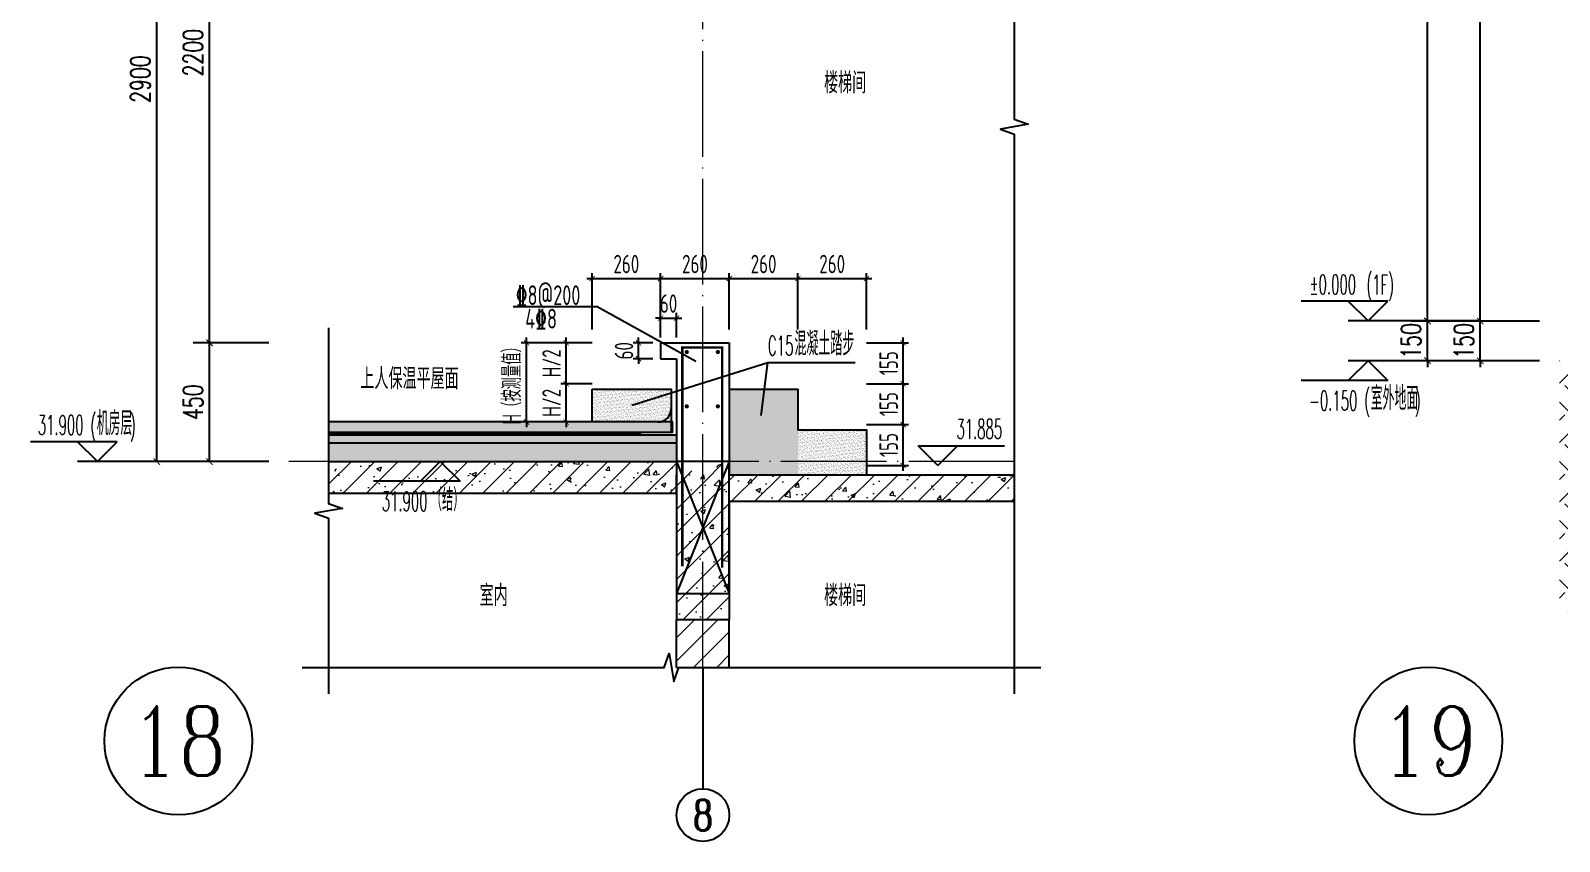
# Model space of a CAD drawing. Extents: x -461650 to 361314, y 245336 to 769729.
# Drawn here: x 349895 to 355688, y 670191 to 673265 of the extents above; entities that cross this region are included whole.
import ezdxf
from ezdxf.enums import TextEntityAlignment as Align

# ---------------------------------------------------------------- set-up
doc = ezdxf.new("R2010")
doc.units = 0
doc.header["$LTSCALE"] = 1000
doc.linetypes.add('DASH', pattern=[0.35, 0.25, -0.1])
doc.linetypes.add('DOTE', pattern=[2.42, 2, -0.2, 0.02, -0.2])
doc.layers.get('0').update_dxf_attribs({"linetype": 'CONTINUOUS'})
doc.layers.get('DEFPOINTS').update_dxf_attribs({"linetype": 'CONTINUOUS'})
for name, color, linetype in [('3-屋面构造层', 157, 'CONTINUOUS'), ('A-AXIS_TEXT', 7, 'CONTINUOUS'), ('AXIS', 3, 'CONTINUOUS'), ('DIM', 2, 'CONTINUOUS'), ('DIM_ELEV', 3, 'CONTINUOUS'), ('DIM_IDEN', 67, 'CONTINUOUS'), ('DIM_SYMB', 3, 'CONTINUOUS'), ('PUB_DIM', 3, 'CONTINUOUS'), ('PUB_TEXT', 2, 'CONTINUOUS'), ('REIN', 6, 'CONTINUOUS'), ('S-大样-砼线', 7, 'CONTINUOUS'), ('S-引出线', 40, 'CONTINUOUS'), ('TEXT', 2, 'CONTINUOUS'), ('WALL', 5, 'CONTINUOUS'), ('立面-看线', 251, 'CONTINUOUS')]:
    doc.layers.add(name, color=color, linetype=linetype)
for name, color, linetype, lineweight in [('AXIS_TEXT', 7, 'CONTINUOUS', 20), ('DOTE', 19, 'DOTE', 9), ('PUB_HATCH', 8, 'CONTINUOUS', 9), ('填充', 251, 'CONTINUOUS', 5)]:
    doc.layers.add(name, color=color, linetype=linetype, lineweight=lineweight)
doc.styles.add('_TCH_AXIS', font='COMPLEX', dxfattribs={"bigfont": 'GBCBIG'})
doc.styles.add('_TCH_DIM', font='SIMPLEX.shx', dxfattribs={"width": 0.7, "bigfont": 'GBCBIG.shx'})
doc.styles.add('_TCH_DIM_T3', font='SIMPLEX', dxfattribs={"width": 0.705882, "bigfont": 'GBCBIG'})
doc.styles.add('COMPLEX', font='COMPLEX')
doc.styles.add('DIM_FONT_T3', font='SIMPLEX', dxfattribs={"width": 0.705882, "bigfont": 'GBCBIG'})
doc.styles.add('TSSD_DIMENSION', font='Tssdeng.shx', dxfattribs={"width": 0.7, "bigfont": 'tssdchn.shx'})
doc.styles.add('TSSD_REIN', font='tssdeng.shx', dxfattribs={"width": 0.7, "height": 300, "bigfont": 'tssdchn.shx'})
doc.dimstyles.new('_TCH_ARCH&&25', dxfattribs={"dimtxt": 74.375, "dimasz": 25, "dimexe": 62.5, "dimexo": 75, "dimgap": 25, "dimtad": 1, "dimdec": 0, "dimzin": 0, "dimdsep": 46, "dimtxsty": '_TCH_DIM_T3', "dimblk": 'ARCHTICK', "dimcen": 0.09, "dimclrt": 7, "dimazin": 0, "dimtfac": 1, "dimtdec": 0, "dimtix": 1, "dimtmove": 2, "dimatfit": 3, "dimldrblk": 'ARCHTICK', "dimfxl": 0, "dimtolj": 1, "dimtzin": 0, "dimarcsym": 0})
doc.dimstyles.new('TSSD_20_20', dxfattribs={"dimtxt": 60, "dimasz": 20, "dimexe": 20, "dimexo": 50, "dimgap": 20, "dimtad": 1, "dimdec": 0, "dimzin": 0, "dimdsep": 46, "dimtxsty": 'TSSD_DIMENSION', "dimblk": 'ARCHTICK', "dimblk1": 'ARCHTICK', "dimblk2": 'ARCHTICK', "dimcen": 0, "dimdle": 20, "dimclrt": 7, "dimadec": 0, "dimazin": 0, "dimtfac": 1, "dimtdec": 0, "dimtix": 1, "dimtmove": 2, "dimatfit": 3, "dimfxl": 0, "dimtolj": 1, "dimtzin": 0, "dimarcsym": 0})
pattern_1 = [(45, (-737876.647, 828566.014), (-44.194174, 44.194174), []), (50, (-737876.65, 828566.01), (179.315046, -15.688034), [18.75, -206.25]), (355, (-737876.65, 828566.01), (-34.687833, 188.048033), [15, -165]), (100.4514, (-737861.7, 828564.7), (144.627345, 172.359886), [15.935047, -175.285528]), (46.1842, (-737876.65, 828616.01), (266.81026, -41.379754), [28.125, -309.375]), (96.6356, (-737854.4, 828612.57), (233.665676, 243.52947), [23.90257, -262.92825]), (351.1842, (-737876.65, 828616.01), (233.665486, 243.52965), [22.5, -247.5]), (21, (-737851.65, 828603.51), (149.226763, -100.654723), [18.75, -206.25]), (326, (-737851.65, 828603.51), (60.828833, 181.28751), [15, -165]), (71.4514, (-737839.21, 828595.13), (210.055657, 80.632624), [15.935047, -175.285528]), (37.5, (-737876.647, 828566.014), (3.039964, 83.2234635), [0, -163, 0, -167.5, 0, -165.625]), (7.5, (-737876.65, 828566.01), (65.767384, 98.602928), [0, -95.5, 0, -159.25, 0, -63.125]), (327.5, (-737932.397, 828566.014), (133.455609, -5.638718), [0, -62.5, 0, -195, 0, -258.75]), (317.5, (-737957.4, 828566.01), (145.796542, 25.026246), [0, -81.25, 0, -129.5, 0, -183.75])]

# ---------------------------------------------------------------- blocks, each defined once
blk = doc.blocks.new('_ArchTick')
at = {"color": 0, "linetype": 'ByBlock', "const_width": 0.15}
blk.add_lwpolyline([(-0.5, -0.5), (0.5, 0.5)], dxfattribs=at)
blk = doc.blocks.new('*D468')
at = {"layer": 'DEFPOINTS', "color": 0}
for p in [(355388.2, 672163.5), (355688.2, 672163.5), (355688.2, 672013.5)]:
    blk.add_point(p, dxfattribs=at)
at = {"layer": 'PUB_DIM', "color": 0, "lineweight": -2}
for p, q in [((355388.2, 672163.5), (355388.2, 672188.5)), ((355613.2, 672163.5), (355325.7, 672163.5)), ((355388.2, 672013.5), (355388.2, 672163.5)), ((355613.2, 672013.5), (355325.7, 672013.5)), ((355388.2, 672013.5), (355388.2, 671988.5))]:
    blk.add_line(p, q, dxfattribs=at)
at = {"layer": 'PUB_DIM', "color": 0, "lineweight": -2, "xscale": 25, "yscale": 25, "zscale": 25}
for p, rotation in [((355388.2, 672163.5), 270), ((355388.2, 672013.5), 90)]:
    blk.add_blockref('_ArchTick', p, dxfattribs=dict(at, rotation=rotation))
at = {"layer": 'PUB_DIM', "color": 7, "insert": (355326, 672088.5), "char_height": 74.38, "attachment_point": 5, "rotation": 90, "style": '_TCH_DIM_T3'}
blk.add_mtext('\\A1;150', dxfattribs=at)
blk = doc.blocks.new('*D469')
at = {"layer": 'DEFPOINTS', "color": 0}
for p in [(355388.2, 675063.5), (355688.2, 675063.5), (355688.2, 672163.5)]:
    blk.add_point(p, dxfattribs=at)
at = {"layer": 'PUB_DIM', "color": 0, "lineweight": -2}
for p, q in [((355613.2, 675063.5), (355325.7, 675063.5)), ((355388.2, 672163.5), (355388.2, 675063.5)), ((355613.2, 672163.5), (355325.7, 672163.5))]:
    blk.add_line(p, q, dxfattribs=at)
at = {"layer": 'PUB_DIM', "color": 0, "lineweight": -2, "xscale": 25, "yscale": 25, "zscale": 25}
for p, rotation in [((355388.2, 675063.5), 90), ((355388.2, 672163.5), 270)]:
    blk.add_blockref('_ArchTick', p, dxfattribs=dict(at, rotation=rotation))
at = {"layer": 'PUB_DIM', "color": 7, "insert": (355326, 673613.5), "char_height": 74.38, "attachment_point": 5, "rotation": 90, "style": '_TCH_DIM_T3'}
blk.add_mtext('\\A1;2900', dxfattribs=at)
blk = doc.blocks.new('*D471')
at = {"layer": 'DEFPOINTS', "color": 0}
for p in [(355188.2, 672163.5), (355688.2, 672163.5), (355688.2, 672013.5)]:
    blk.add_point(p, dxfattribs=at)
at = {"layer": 'PUB_DIM', "color": 0, "lineweight": -2}
for p, q in [((355188.2, 672163.5), (355188.2, 672188.5)), ((355613.2, 672163.5), (355125.7, 672163.5)), ((355188.2, 672013.5), (355188.2, 672163.5)), ((355613.2, 672013.5), (355125.7, 672013.5)), ((355188.2, 672013.5), (355188.2, 671988.5))]:
    blk.add_line(p, q, dxfattribs=at)
at = {"layer": 'PUB_DIM', "color": 0, "lineweight": -2, "xscale": 25, "yscale": 25, "zscale": 25}
for p, rotation in [((355188.2, 672163.5), 270), ((355188.2, 672013.5), 90)]:
    blk.add_blockref('_ArchTick', p, dxfattribs=dict(at, rotation=rotation))
at = {"layer": 'PUB_DIM', "color": 7, "insert": (355126, 672088.5), "char_height": 74.38, "attachment_point": 5, "rotation": 90, "style": '_TCH_DIM_T3'}
blk.add_mtext('\\A1;150', dxfattribs=at)
blk = doc.blocks.new('*D472')
at = {"layer": 'DEFPOINTS', "color": 0}
for p in [(355188.2, 675063.5), (355688.2, 675063.5), (355688.2, 672163.5)]:
    blk.add_point(p, dxfattribs=at)
at = {"layer": 'PUB_DIM', "color": 0, "lineweight": -2}
for p, q in [((355613.2, 675063.5), (355125.7, 675063.5)), ((355188.2, 672163.5), (355188.2, 675063.5)), ((355613.2, 672163.5), (355125.7, 672163.5))]:
    blk.add_line(p, q, dxfattribs=at)
at = {"layer": 'PUB_DIM', "color": 0, "lineweight": -2, "xscale": 25, "yscale": 25, "zscale": 25}
for p, rotation in [((355188.2, 675063.5), 90), ((355188.2, 672163.5), 270)]:
    blk.add_blockref('_ArchTick', p, dxfattribs=dict(at, rotation=rotation))
at = {"layer": 'PUB_DIM', "color": 7, "insert": (355126, 673613.5), "char_height": 74.38, "attachment_point": 5, "rotation": 90, "style": '_TCH_DIM_T3'}
blk.add_mtext('\\A1;2900', dxfattribs=at)
blk = doc.blocks.new('*D490')
at = {"layer": 'DEFPOINTS', "color": 0}
for p in [(351774.3, 672081.1), (352072.6, 672081.1), (352072.6, 671781.1)]:
    blk.add_point(p, dxfattribs=at)
at = {"layer": 'DIM', "color": 0, "lineweight": -2}
for p, q in [((352022.6, 672081.1), (351754.3, 672081.1)), ((351774.2, 671781.1), (351774.3, 672081.1)), ((351774.3, 672081.1), (351774.3, 672101.1)), ((352022.6, 671781.1), (351754.2, 671781.2)), ((351774.2, 671781.1), (351774.2, 671761.1))]:
    blk.add_line(p, q, dxfattribs=at)
at = {"layer": 'DIM', "color": 0, "lineweight": -2, "xscale": 20, "yscale": 20, "zscale": 20}
for p, rotation in [((351774.3, 672081.1), 269.9914374680386), ((351774.2, 671781.1), 89.99143746803853)]:
    blk.add_blockref('_ArchTick', p, dxfattribs=dict(at, rotation=rotation))
at = {"layer": 'DIM', "color": 7, "insert": (351719.2, 671931.1), "char_height": 70, "attachment_point": 5, "rotation": 89.99144, "style": 'TSSD_DIMENSION'}
blk.add_mtext('\\A1;H（按测量值）', dxfattribs=at)
blk = doc.blocks.new('*D491')
at = {"layer": 'DEFPOINTS', "color": 0}
for p in [(351924.3, 672081.1), (352072.6, 672081.1), (352072.6, 671926.1)]:
    blk.add_point(p, dxfattribs=at)
at = {"layer": 'DIM', "color": 0, "lineweight": -2}
for p, q in [((352022.6, 672081.1), (351904.3, 672081.1)), ((351924.2, 671906.1), (351924.3, 672101.1)), ((352022.6, 671926.1), (351904.2, 671926.1))]:
    blk.add_line(p, q, dxfattribs=at)
at = {"layer": 'DIM', "color": 0, "lineweight": -2, "xscale": 20, "yscale": 20, "zscale": 20}
for p, rotation in [((351924.3, 672081.1), 89.9914374680162), ((351924.2, 671926.1), 269.9914374680162)]:
    blk.add_blockref('_ArchTick', p, dxfattribs=dict(at, rotation=rotation))
at = {"layer": 'DIM', "color": 7, "insert": (351869.3, 672003.6), "char_height": 70, "attachment_point": 5, "rotation": 89.99144, "style": 'TSSD_DIMENSION'}
blk.add_mtext('\\A1;H/2', dxfattribs=at)
blk = doc.blocks.new('*D492')
at = {"layer": 'DEFPOINTS', "color": 0}
for p in [(351924.2, 671926.1), (352072.6, 671926.1), (352072.6, 671781.1)]:
    blk.add_point(p, dxfattribs=at)
at = {"layer": 'DIM', "color": 0, "lineweight": -2}
for p, q in [((351924.2, 671926.1), (351924.2, 671946.1)), ((352022.6, 671926.1), (351904.2, 671926.1)), ((351924.2, 671781.1), (351924.2, 671926.1)), ((352022.6, 671781.1), (351904.2, 671781.2)), ((351924.2, 671781.1), (351924.2, 671761.1))]:
    blk.add_line(p, q, dxfattribs=at)
at = {"layer": 'DIM', "color": 0, "lineweight": -2, "xscale": 20, "yscale": 20, "zscale": 20}
for p, rotation in [((351924.2, 671926.1), 269.9914374680324), ((351924.2, 671781.1), 89.99143746803246)]:
    blk.add_blockref('_ArchTick', p, dxfattribs=dict(at, rotation=rotation))
at = {"layer": 'DIM', "color": 7, "insert": (351869.2, 671853.6), "char_height": 70, "attachment_point": 5, "rotation": 89.99144, "style": 'TSSD_DIMENSION'}
blk.add_mtext('\\A1;H/2', dxfattribs=at)
blk = doc.blocks.new('*D493')
at = {"layer": 'DEFPOINTS', "color": 0}
for p in [(353062.6, 672324.9), (352802.6, 672081.1), (353062.6, 672081.1)]:
    blk.add_point(p, dxfattribs=at)
at = {"layer": 'DIM', "color": 0, "lineweight": -2}
for p, q in [((352802.6, 672131.1), (352802.6, 672344.9)), ((353062.6, 672131.1), (353062.6, 672344.9)), ((352782.6, 672324.9), (353082.6, 672324.9))]:
    blk.add_line(p, q, dxfattribs=at)
at = {"layer": 'DIM', "color": 0, "lineweight": -2, "xscale": 20, "yscale": 20, "zscale": 20, "rotation": 180}
blk.add_blockref('_ArchTick', (352802.6, 672324.9), dxfattribs=at)
at = {"layer": 'DIM', "color": 0, "lineweight": -2, "xscale": 20, "yscale": 20, "zscale": 20}
blk.add_blockref('_ArchTick', (353062.6, 672324.9), dxfattribs=at)
at = {"layer": 'DIM', "color": 7, "insert": (352932.6, 672379.9), "char_height": 70, "attachment_point": 5, "style": 'TSSD_DIMENSION'}
blk.add_mtext('\\A1;260', dxfattribs=at)
blk = doc.blocks.new('*D494')
at = {"layer": 'DEFPOINTS', "color": 0}
for p in [(352802.6, 672324.9), (352542.6, 672081.1), (352802.6, 672081.1)]:
    blk.add_point(p, dxfattribs=at)
at = {"layer": 'DIM', "color": 0, "lineweight": -2}
for p, q in [((352542.6, 672131.1), (352542.6, 672344.9)), ((352802.6, 672131.1), (352802.6, 672344.9)), ((352522.6, 672324.9), (352822.6, 672324.9))]:
    blk.add_line(p, q, dxfattribs=at)
at = {"layer": 'DIM', "color": 0, "lineweight": -2, "xscale": 20, "yscale": 20, "zscale": 20, "rotation": 180}
blk.add_blockref('_ArchTick', (352542.6, 672324.9), dxfattribs=at)
at = {"layer": 'DIM', "color": 0, "lineweight": -2, "xscale": 20, "yscale": 20, "zscale": 20}
blk.add_blockref('_ArchTick', (352802.6, 672324.9), dxfattribs=at)
at = {"layer": 'DIM', "color": 7, "insert": (352672.6, 672379.9), "char_height": 70, "attachment_point": 5, "style": 'TSSD_DIMENSION'}
blk.add_mtext('\\A1;260', dxfattribs=at)
blk = doc.blocks.new('*D495')
at = {"layer": 'DEFPOINTS', "color": 0}
for p in [(352542.6, 672324.9), (352282.6, 672081.1), (352542.6, 672081.1)]:
    blk.add_point(p, dxfattribs=at)
at = {"layer": 'DIM', "color": 0, "lineweight": -2}
for p, q in [((352282.6, 672131.1), (352282.6, 672344.9)), ((352542.6, 672131.1), (352542.6, 672344.9)), ((352262.6, 672324.9), (352562.6, 672324.9))]:
    blk.add_line(p, q, dxfattribs=at)
at = {"layer": 'DIM', "color": 0, "lineweight": -2, "xscale": 20, "yscale": 20, "zscale": 20, "rotation": 180}
blk.add_blockref('_ArchTick', (352282.6, 672324.9), dxfattribs=at)
at = {"layer": 'DIM', "color": 0, "lineweight": -2, "xscale": 20, "yscale": 20, "zscale": 20}
blk.add_blockref('_ArchTick', (352542.6, 672324.9), dxfattribs=at)
at = {"layer": 'DIM', "color": 7, "insert": (352412.6, 672379.9), "char_height": 70, "attachment_point": 5, "style": 'TSSD_DIMENSION'}
blk.add_mtext('\\A1;260', dxfattribs=at)
blk = doc.blocks.new('*D496')
at = {"layer": 'DEFPOINTS', "color": 0}
for p in [(352282.6, 672324.9), (352022.6, 672081.1), (352282.6, 672081.1)]:
    blk.add_point(p, dxfattribs=at)
at = {"layer": 'DIM', "color": 0, "lineweight": -2}
for p, q in [((352022.6, 672131.1), (352022.6, 672344.9)), ((352282.6, 672131.1), (352282.6, 672344.9)), ((352002.6, 672324.9), (352302.6, 672324.9))]:
    blk.add_line(p, q, dxfattribs=at)
at = {"layer": 'DIM', "color": 0, "lineweight": -2, "xscale": 20, "yscale": 20, "zscale": 20, "rotation": 180}
blk.add_blockref('_ArchTick', (352022.6, 672324.9), dxfattribs=at)
at = {"layer": 'DIM', "color": 0, "lineweight": -2, "xscale": 20, "yscale": 20, "zscale": 20}
blk.add_blockref('_ArchTick', (352282.6, 672324.9), dxfattribs=at)
at = {"layer": 'DIM', "color": 7, "insert": (352152.6, 672379.9), "char_height": 70, "attachment_point": 5, "style": 'TSSD_DIMENSION'}
blk.add_mtext('\\A1;260', dxfattribs=at)
blk = doc.blocks.new('*D497')
at = {"layer": 'DEFPOINTS', "color": 0}
for p in [(353012.6, 672081.1), (353201.5, 672081.1), (353012.6, 671926.1)]:
    blk.add_point(p, dxfattribs=at)
at = {"layer": 'DIM', "color": 0, "lineweight": -2}
for p, q in [((353062.6, 672081.1), (353221.5, 672081.1)), ((353201.5, 671906.1), (353201.5, 672101.1)), ((353062.6, 671926.1), (353221.5, 671926.1))]:
    blk.add_line(p, q, dxfattribs=at)
at = {"layer": 'DIM', "color": 0, "lineweight": -2, "xscale": 20, "yscale": 20, "zscale": 20}
for p, rotation in [((353201.5, 672081.1), 89.99143746800685), ((353201.5, 671926.1), 269.9914374680069)]:
    blk.add_blockref('_ArchTick', p, dxfattribs=dict(at, rotation=rotation))
at = {"layer": 'DIM', "color": 7, "insert": (353146.5, 672003.6), "char_height": 70, "attachment_point": 5, "rotation": 89.99144, "style": 'TSSD_DIMENSION'}
blk.add_mtext('\\A1;155', dxfattribs=at)
blk = doc.blocks.new('*D498')
at = {"layer": 'DEFPOINTS', "color": 0}
for p in [(353012.6, 671926.1), (353201.5, 671926.1), (353012.6, 671771.1)]:
    blk.add_point(p, dxfattribs=at)
at = {"layer": 'DIM', "color": 0, "lineweight": -2}
for p, q in [((353201.5, 671751.1), (353201.5, 671946.1)), ((353062.6, 671926.1), (353221.5, 671926.1)), ((353062.6, 671771.1), (353221.5, 671771.1))]:
    blk.add_line(p, q, dxfattribs=at)
at = {"layer": 'DIM', "color": 0, "lineweight": -2, "xscale": 20, "yscale": 20, "zscale": 20}
for p, rotation in [((353201.5, 671926.1), 89.99143746800694), ((353201.5, 671771.1), 269.9914374680069)]:
    blk.add_blockref('_ArchTick', p, dxfattribs=dict(at, rotation=rotation))
at = {"layer": 'DIM', "color": 7, "insert": (353146.5, 671848.6), "char_height": 70, "attachment_point": 5, "rotation": 89.99144, "style": 'TSSD_DIMENSION'}
blk.add_mtext('\\A1;155', dxfattribs=at)
blk = doc.blocks.new('*D499')
at = {"layer": 'DEFPOINTS', "color": 0}
for p in [(353012.6, 671771.1), (353201.5, 671771.1), (353012.6, 671616.1)]:
    blk.add_point(p, dxfattribs=at)
at = {"layer": 'DIM', "color": 0, "lineweight": -2}
for p, q in [((353062.6, 671771.1), (353221.5, 671771.1)), ((353201.5, 671596.1), (353201.5, 671791.1)), ((353062.6, 671616.1), (353221.5, 671616.1))]:
    blk.add_line(p, q, dxfattribs=at)
at = {"layer": 'DIM', "color": 0, "lineweight": -2, "xscale": 20, "yscale": 20, "zscale": 20}
for p, rotation in [((353201.5, 671771.1), 89.99143746796938), ((353201.5, 671616.1), 269.9914374679694)]:
    blk.add_blockref('_ArchTick', p, dxfattribs=dict(at, rotation=rotation))
at = {"layer": 'DIM', "color": 7, "insert": (353146.5, 671693.6), "char_height": 70, "attachment_point": 5, "rotation": 89.99144, "style": 'TSSD_DIMENSION'}
blk.add_mtext('\\A1;155', dxfattribs=at)
blk = doc.blocks.new('*D502')
at = {"layer": 'DEFPOINTS', "color": 0}
for p in [(352198.8, 672081.1), (352302.6, 672081.1), (352302.6, 672021.1)]:
    blk.add_point(p, dxfattribs=at)
at = {"layer": 'DIM', "color": 0, "lineweight": -2}
for p, q in [((352252.6, 672081.1), (352178.8, 672081.1)), ((352198.8, 672081.1), (352198.8, 672101.1)), ((352198.8, 672021.1), (352198.8, 672081.1)), ((352252.6, 672021.1), (352178.8, 672021.1)), ((352198.8, 672021.1), (352198.8, 672001.1))]:
    blk.add_line(p, q, dxfattribs=at)
at = {"layer": 'DIM', "color": 0, "lineweight": -2, "xscale": 20, "yscale": 20, "zscale": 20}
for p, rotation in [((352198.8, 672081.1), 270), ((352198.8, 672021.1), 90)]:
    blk.add_blockref('_ArchTick', p, dxfattribs=dict(at, rotation=rotation))
at = {"layer": 'DIM', "color": 7, "insert": (352143.8, 672051.1), "char_height": 70, "attachment_point": 5, "rotation": 90, "style": 'TSSD_DIMENSION'}
blk.add_mtext('\\A1;60', dxfattribs=at)
blk = doc.blocks.new('*D503')
at = {"layer": 'DEFPOINTS', "color": 0}
for p in [(352342.6, 672174.9), (352282.6, 672051.1), (352342.6, 672051.1)]:
    blk.add_point(p, dxfattribs=at)
at = {"layer": 'DIM', "color": 0, "lineweight": -2}
for p, q in [((352282.6, 672174.9), (352262.6, 672174.9)), ((352282.6, 672101.1), (352282.6, 672194.9)), ((352282.6, 672174.9), (352342.6, 672174.9)), ((352342.6, 672101.1), (352342.6, 672194.9)), ((352342.6, 672174.9), (352362.6, 672174.9))]:
    blk.add_line(p, q, dxfattribs=at)
at = {"layer": 'DIM', "color": 0, "lineweight": -2, "xscale": 20, "yscale": 20, "zscale": 20}
blk.add_blockref('_ArchTick', (352282.6, 672174.9), dxfattribs=at)
at = {"layer": 'DIM', "color": 0, "lineweight": -2, "xscale": 20, "yscale": 20, "zscale": 20, "rotation": 180}
blk.add_blockref('_ArchTick', (352342.6, 672174.9), dxfattribs=at)
at = {"layer": 'DIM', "color": 7, "insert": (352312.6, 672229.9), "char_height": 70, "attachment_point": 5, "style": 'TSSD_DIMENSION'}
blk.add_mtext('\\A1;60', dxfattribs=at)
blk = doc.blocks.new('*D504')
at = {"layer": 'DEFPOINTS', "color": 0}
for p in [(350573.1, 672081.1), (350873.1, 672081.1), (350873.1, 671631.1)]:
    blk.add_point(p, dxfattribs=at)
at = {"layer": 'PUB_DIM', "color": 0, "lineweight": -2}
for p, q in [((350798.1, 672081.1), (350510.6, 672081.1)), ((350573.1, 671631.1), (350573.1, 672081.1)), ((350798.1, 671631.1), (350510.6, 671631.1))]:
    blk.add_line(p, q, dxfattribs=at)
at = {"layer": 'PUB_DIM', "color": 0, "lineweight": -2, "xscale": 25, "yscale": 25, "zscale": 25}
for p, rotation in [((350573.1, 672081.1), 90), ((350573.1, 671631.1), 270)]:
    blk.add_blockref('_ArchTick', p, dxfattribs=dict(at, rotation=rotation))
at = {"layer": 'PUB_DIM', "color": 7, "insert": (350510.9, 671856.1), "char_height": 74.38, "attachment_point": 5, "rotation": 90, "style": '_TCH_DIM_T3'}
blk.add_mtext('\\A1;450', dxfattribs=at)
blk = doc.blocks.new('*D505')
at = {"layer": 'DEFPOINTS', "color": 0}
for p in [(350573.1, 674281.1), (350873.1, 674281.1), (350873.1, 672081.1)]:
    blk.add_point(p, dxfattribs=at)
at = {"layer": 'PUB_DIM', "color": 0, "lineweight": -2}
for p, q in [((350798.1, 674281.1), (350510.6, 674281.1)), ((350573.1, 672081.1), (350573.1, 674281.1)), ((350798.1, 672081.1), (350510.6, 672081.1))]:
    blk.add_line(p, q, dxfattribs=at)
at = {"layer": 'PUB_DIM', "color": 0, "lineweight": -2, "xscale": 25, "yscale": 25, "zscale": 25}
for p, rotation in [((350573.1, 674281.1), 90), ((350573.1, 672081.1), 270)]:
    blk.add_blockref('_ArchTick', p, dxfattribs=dict(at, rotation=rotation))
at = {"layer": 'PUB_DIM', "color": 7, "insert": (350510.9, 673181.1), "char_height": 74.38, "attachment_point": 5, "rotation": 90, "style": '_TCH_DIM_T3'}
blk.add_mtext('\\A1;2200', dxfattribs=at)
blk = doc.blocks.new('*D508')
at = {"layer": 'DEFPOINTS', "color": 0}
for p in [(350373.1, 674531.1), (350873.1, 674531.1), (350873.1, 671631.1)]:
    blk.add_point(p, dxfattribs=at)
at = {"layer": 'PUB_DIM', "color": 0, "lineweight": -2}
for p, q in [((350798.1, 674531.1), (350310.6, 674531.1)), ((350373.1, 671631.1), (350373.1, 674531.1)), ((350798.1, 671631.1), (350310.6, 671631.1))]:
    blk.add_line(p, q, dxfattribs=at)
at = {"layer": 'PUB_DIM', "color": 0, "lineweight": -2, "xscale": 25, "yscale": 25, "zscale": 25}
for p, rotation in [((350373.1, 674531.1), 90), ((350373.1, 671631.1), 270)]:
    blk.add_blockref('_ArchTick', p, dxfattribs=dict(at, rotation=rotation))
at = {"layer": 'PUB_DIM', "color": 7, "insert": (350310.9, 673081.1), "char_height": 74.38, "attachment_point": 5, "rotation": 90, "style": '_TCH_DIM_T3'}
blk.add_mtext('\\A1;2900', dxfattribs=at)
blk = doc.blocks.new('_AXISO')
blk.add_circle((0, 0), 0.5)
at = {"layer": 'A-AXIS_TEXT', "style": 'COMPLEX', "width": 1.041667}
blk.add_attdef('A', text='', height=0.56, dxfattribs=at).set_placement((-0.25, -0.28), (0.25, -0.28), align=Align.FIT)
blk = doc.blocks.new('20210809.04175823')
at = {"layer": 'REIN', "const_width": 9}
blk.add_lwpolyline([(87795.5, 66684), (87795.5, 67513.4), (87946.6, 67513.4), (87946.6, 66678.4)], dxfattribs=at)
at = {"layer": 'REIN', "const_width": 8}
for points in [[(87808.2, 67496.1, 1), (87816.2, 67496.1, 1)], [(87926, 67496.1, 1), (87934, 67496.1, 1)], [(87808.2, 67290.1, 1), (87816.2, 67290.1, 1)], [(87926, 67290.1, 1), (87934, 67290.1, 1)]]:
    blk.add_lwpolyline(points, format="xyb", close=True, dxfattribs=at)
at = {"layer": 'S-大样-砼线'}
for p, q in [((87773.3, 67080.9), (87973.3, 66580.9)), ((87973.3, 67080.9), (87773.3, 66580.9))]:
    blk.add_line(p, q, dxfattribs=at)
blk.add_lwpolyline([(87973.3, 67080.9), (87773.3, 67080.9), (87773.3, 66580.9), (87973.3, 66580.9)], close=True, dxfattribs=at)
at = {"layer": 'S-引出线'}
blk.add_lwpolyline([(87846.2, 67460.1), (87472.9, 67667.2), (87154.5, 67667.2)], dxfattribs=at)
at = {"layer": 'TEXT', "style": 'TSSD_REIN', "width": 0.7}
for s, p in [('%%1328@200', (87164, 67674.1)), ('4%%1328', (87200.1, 67585))]:
    blk.add_text(s, height=75, rotation=0, dxfattribs=at).set_placement(p)

msp = doc.modelspace()

# ---------------------------------------------------------------- hatches: boundary and pattern name
at = {"layer": '3-屋面构造层'}
h = msp.add_hatch(dxfattribs=at)
h.set_pattern_fill('混凝土', color=256, scale=5, angle=-1.145763, style=0)
h.set_pattern_definition([(48.8542372, (-1709328.99, -258360.247), (35.7930991, -3.8540962), [3.75, -41.25]), (353.8542372, (-1709328.99, -258360.247), (-6.18413784, 37.7408106), [3, -33]), (99.3056372, (-1709326.007, -258360.568), (29.6089874, 33.88669106), [3.1870095, -35.0571056]), (45.0384372, (-1709328.79, -258350.25), (53.1858973, -9.3413237), [5.625, -61.875]), (95.4898372, (-1709324.357, -258351.03), (47.6977146, 47.7616795), [4.7805144, -52.58565]), (350.0384372, (-1709328.79, -258350.25), (47.6976773, 47.7617167), [4.5, -49.5]), (19.8542372, (-1709323.84, -258352.849), (29.43684693, -20.72370726), [3.75, -41.25]), (324.8542372, (-1709323.84, -258352.85), (12.88833923, 36.00698624), [3, -33]), (70.3056372, (-1709321.387, -258354.575), (42.32519773, 15.28324586), [3.1870095, -35.0571056]), (36.35423716, (-1709328.989, -258360.247), (0.9406985, 16.62920733), [0, -32.6, 0, -33.5, 0, -33.125]), (6.3542372, (-1709328.99, -258360.247), (13.54517982, 19.45362572), [0, -19.1, 0, -31.85, 0, -12.625]), (326.35423716, (-1709340.137, -258360.024), (26.66323482, -1.66123381), [0, -12.5, 0, -39, 0, -51.75]), (316.3542372, (-1709345.136, -258359.924), (29.25356332, 4.4211788), [0, -16.25, 0, -25.9, 0, -36.75])])
h.paths.add_polyline_path([(351024.29, 671741.12), (351024.29, 671781.12), (352322.58, 671781.12), (352322.58, 671741.12)])
h = msp.add_hatch(dxfattribs=at)
h.set_pattern_fill('隔热材料03', color=256, scale=12.5, style=0)
h.set_pattern_definition([(113.578, (-2126984.835, 160044.482), (-0.0086926214, 6.2699620763), [1.075, -0.5693125, 2.8375, -0.5693125, 1.075, -0.6825]), (66.42, (-2126983.198, 160044.482), (2.7277878508, 6.04248e-05), [1.075, -0.5693125, 2.840375, -0.5693125, 1.075, -0.6825]), (180, (-2126983.198, 160044.482), (0, 6.25), [1.636625, -1.0910625]), (180, (-2126984.562, 160050.107), (0, 6.25), [1.636625, -1.0910625]), (90, (-2126982.7662, 160045.4711), (2.72775, 2e-16), [0.52175, -5.72825]), (90, (-2126984.13, 160048.5961), (2.72775, 2e-16), [0.52175, -5.72825]), (90, (-2126985.2662, 160045.4711), (2.72775, 2e-16), [0.52175, -5.72825]), (90, (-2126986.63, 160048.5961), (2.72775, 2e-16), [0.52175, -5.72825])])
edge = h.paths.add_edge_path()
edge.add_line((352328.83, 671781.12), (352328.83, 671745.16))
edge.add_arc((352322.58, 671745.16), 6.25, -90, -0.000001, ccw=False)
edge.add_line((352322.58, 671738.91), (352322.58, 671781.12))
edge.add_line((352322.58, 671781.12), (352328.83, 671781.12))
h = msp.add_hatch(dxfattribs=at)
h.set_pattern_fill('焦渣矿渣', color=256, scale=4, angle=-1.145763, style=0)
h.set_pattern_definition([(358.85423716, (-1709328.99, -258350.247), (8.27546507, 13.69326162), [1.6, -14.4]), (298.85423716, (-1709328.99, -258350.247), (15.99644496, -0.32013217), [1.6, -14.4]), (238.85423716, (-1709327.39, -258350.279), (7.72097989, -14.01339379), [1.6, -14.4]), (268.8542372, (-1709322.59, -258350.375), (15.83683295, -8.3183365), [2.4, -11.456]), (268.8542372, (-1709320.991, -258350.407), (15.83683295, -8.3183365), [2.4, -11.456]), (268.8542372, (-1709319.391, -258350.439), (15.83683295, -8.3183365), [2.4, -11.456])])
h.paths.add_polyline_path([(351024.29, 671701.12), (351024.29, 671731.12), (352342.57, 671731.12), (352342.57, 671701.12)])
h = msp.add_hatch(dxfattribs=at)
h.set_pattern_fill('加气混凝土', color=256, scale=5, style=0)
h.set_pattern_definition([(0, (-1709311.29, -258378.55), (30, 60), [0, -60]), (0, (-1709346.39, -258386.65), (30, 60), [0, -60]), (0, (-1709326.89, -258387.25), (30, 60), [0, -60]), (0, (-1709305.59, -258369.55), (30, 60), [0, -60]), (0, (-1709330.49, -258390.25), (30, 60), [0, -60]), (0, (-1709299.59, -258331.75), (30, 60), [0, -60]), (0, (-1709317.89, -258336.55), (30, 60), [0, -60]), (0, (-1709308.29, -258344.05), (30, 60), [0, -60]), (0, (-1709357.19, -258345.25), (30, 60), [0, -60]), (0, (-1709327.79, -258347.95), (30, 60), [0, -60]), (0, (-1709339.19, -258363.25), (30, 60), [0, -60]), (0, (-1709338.59, -258385.75), (30, 60), [0, -60]), (0, (-1709316.09, -258388.15), (30, 60), [0, -60]), (0, (-1709299.59, -258361.75), (30, 60), [0, -60]), (0, (-1709355.69, -258371.05), (30, 60), [0, -60]), (0, (-1709350.59, -258360.85), (30, 60), [0, -60]), (0, (-1709327.19, -258365.05), (30, 60), [0, -60]), (0, (-1709335.59, -258373.75), (30, 60), [0, -60]), (0, (-1709340.39, -258353.95), (30, 60), [0, -60]), (0, (-1709332.89, -258331.45), (30, 60), [0, -60]), (0, (-1709353.29, -258383.65), (30, 60), [0, -60]), (0, (-1709320.29, -258343.75), (30, 60), [0, -60]), (0, (-1709348.19, -258342.85), (30, 60), [0, -60]), (0, (-1709352.99, -258335.05), (30, 60), [0, -60]), (130.601294, (-1709303.275, -258350.5327), (-149.999998343, 180.000000787), [2.6341554, -1103.7111]), (18.4349488, (-1709307.561, -258349.39), (149.999999447, 59.999999557), [2.710524, -376.76279]), (90, (-1709307.56, -258351.96), (30, 60), [2.5714284, -117.428565]), (161.565051, (-1709304.989, -258352.818), (-150.000000755, 59.999995527), [2.710524, -376.76279]), (53.1301023, (-1709304.989, -258352.818), (30.000000057, 59.99999997), [2.857143, -297.14285]), (135, (-1709302.704, -258383.39), (-30.00000363, 59.99999594), [2.424366, -167.28126]), (45, (-1709306.132, -258383.39), (29.9999998, 59.99999976), [2.424366, -167.28126]), (135, (-1709304.418, -258385.104), (-30.00000363, 59.99999594), [2.424366, -167.28126]), (45, (-1709304.418, -258385.104), (29.9999998, 59.99999976), [2.424366, -167.28126]), (116.565051, (-1709331.56, -258343.104), (-5.2e-06, 119.9999967), [3.1943826, -63.88765]), (180, (-1709332.99, -258340.25), (-30, 60), [3.4285716, -56.571425]), (63.4349488, (-1709337.846, -258343.104), (3e-07, 119.9999994), [3.1943826, -63.88765]), (116.565051, (-1709336.42, -258345.96), (-5.2e-06, 119.9999967), [3.1943826, -63.88765]), (0, (-1709336.42, -258345.96), (30, 60), [3.4285716, -56.571425]), (63.4349488, (-1709332.99, -258345.96), (3e-07, 119.9999994), [3.1943826, -63.88765]), (107.102728, (-1709308.9893, -258363.3899), (-89.9999965592, 300.000000484), [3.8861346, -1628.29025]), (143.972626, (-1709310.132, -258359.6756), (-569.999992774, 419.999999525), [3.8861346, -812.202]), (180, (-1709313.275, -258357.39), (-30, 60), [3.7142856, -56.28571]), (36.0273733, (-1709320.132, -258359.6756), (569.999995788, 419.999995472), [3.8861346, -812.202]), (71.5650511, (-1709321.275, -258363.104), (90.000000462, 299.999999483), [3.6140316, -375.85928]), (107.102728, (-1709320.1322, -258366.8184), (-89.9999965592, 300.000000484), [3.8861346, -1628.29025]), (143.972626, (-1709316.9893, -258369.104), (-569.999992774, 419.999999525), [3.8861346, -812.202]), (0, (-1709316.99, -258369.104), (30, 60), [3.7142856, -56.28571]), (36.0273733, (-1709313.275, -258369.104), (569.999995788, 419.999995472), [3.8861346, -812.202]), (71.5650511, (-1709310.132, -258366.818), (90.000000462, 299.999999483), [3.6140316, -375.85928]), (150.255118, (-1709308.418, -258335.39), (-90.000000213, 59.999999257), [2.303502, -481.43196]), (90, (-1709310.418, -258336.533), (30, 60), [2.2857144, -117.714275]), (29.7448813, (-1709310.418, -258336.533), (90.000000053, 59.99999972), [2.303502, -481.43196]), (116.565051, (-1709322.42, -258377.96), (-5.2e-06, 119.9999967), [3.1943826, -63.88765]), (168.690067, (-1709323.8465, -258375.104), (-270.0000002, 59.999998494), [2.9137254, -608.96855]), (41.1859251, (-1709328.9893, -258376.5327), (749.999995456, 659.999994229), [3.0371844, -1272.5802]), (90, (-1709328.99, -258379.39), (30, 60), [2.857143, -117.14285]), (138.814074, (-1709326.7036, -258381.39), (-749.999986669, 660.0000042036), [3.0371844, -1272.5802]), (16.6992442, (-1709326.7036, -258381.39), (989.9999925516, 299.9999968578), [2.982945, -1249.85375]), (60.9453959, (-1709323.8465, -258380.5327), (29.9999999204, 59.9999994693), [2.9416086, -1232.53395]), (109.983106, (-1709347.5608, -258352.8185), (-150.000000565, 419.9999988885), [3.3442002, -1401.21975]), (155.556045, (-1709348.7036, -258349.6756), (-390.0000014866, 179.9999962603), [3.4522986, -1446.51315]), (24.4439547, (-1709354.9893, -258349.6756), (390.0000001945, 179.9999991342), [3.4522986, -1446.51315]), (70.0168934, (-1709356.1322, -258352.8185), (150.0000004522, 419.999998958), [3.3442002, -1401.21975]), (109.983106, (-1709354.9893, -258355.9613), (-150.000000565, 419.9999988885), [3.3442002, -1401.21975]), (160.016893, (-1709351.8465, -258357.104), (-150.000000088, 59.999997267), [3.3442002, -698.93775]), (19.9831065, (-1709351.8465, -258357.104), (149.999999176, 59.999999905), [3.3442002, -698.93775]), (70.0168934, (-1709348.7036, -258355.9613), (150.0000004522, 419.999998958), [3.3442002, -1401.21975]), (122.005383, (-1709325.275, -258358.247), (-30.000004026, 59.999996937), [2.6954232, -563.3434]), (18.4349488, (-1709329.275, -258356.818), (149.999999447, 59.999999557), [2.710524, -376.76279]), (90, (-1709329.275, -258359.39), (30, 60), [2.5714284, -117.428565]), (161.565051, (-1709326.704, -258360.247), (-150.000000755, 59.999995527), [2.710524, -376.76279]), (54.4623222, (-1709326.7036, -258360.247), (209.9999996957, 299.9999995506), [2.457807, -1029.82115]), (116.565051, (-1709342.704, -258372.82), (-5.2e-06, 119.9999967), [3.1943826, -63.88765]), (180, (-1709344.13, -258369.96), (-30, 60), [3.142857, -56.85714]), (59.0362434, (-1709348.9893, -258372.8184), (30.000000098, 59.999999709), [3.3319728, -696.3822]), (120.963756, (-1709347.275, -258375.6756), (-30.0000041, 59.999997245), [3.3319728, -696.3822]), (0, (-1709347.275, -258375.676), (30, 60), [3.142857, -56.85714]), (63.4349488, (-1709344.13, -258375.676), (3e-07, 119.9999994), [3.1943826, -63.88765])])
h.paths.add_polyline_path([(352342.58, 671631.12), (351024.29, 671631.12), (351024.29, 671661.12), (352342.58, 671661.12)])
at = {"layer": 'PUB_HATCH'}
h = msp.add_hatch(dxfattribs=at)
h.set_pattern_fill('钢筋混凝土', color=256, scale=25, style=0)
h.set_pattern_definition(pattern_1)
h.paths.add_polyline_path([(351024.29, 671511.12), (352342.58, 671511.12), (352409.24, 671591.12), (352342.58, 671631.12), (351024.29, 671631.12)])
h = msp.add_hatch(dxfattribs=at)
h.set_pattern_fill('钢筋混凝土', color=256, scale=25, style=0)
h.set_pattern_definition(pattern_1)
h.paths.add_polyline_path([(352409.24, 671591.12), (352342.58, 671511.12), (352342.58, 671581.12), (352475.91, 671547.79), (352542.58, 671581.12), (352542.58, 671631.12)])
h = msp.add_hatch(dxfattribs=at)
h.set_pattern_fill('钢筋混凝土', color=256, scale=25, style=0)
h.set_pattern_definition(pattern_1)
h.paths.add_polyline_path([(352475.91, 671547.79), (352342.58, 671581.12), (352342.58, 671031.12), (352542.58, 671031.12), (352542.58, 671481.12)])
h = msp.add_hatch(dxfattribs=at)
h.set_pattern_fill('钢筋混凝土', color=256, scale=25, style=0)
h.set_pattern_definition(pattern_1)
h.paths.add_polyline_path([(352475.91, 671547.79), (352542.58, 671481.12), (353622.58, 671481.12), (353622.58, 671581.12), (352542.58, 671581.12)])
h = msp.add_hatch(dxfattribs=at)
h.set_pattern_fill('普通砖', color=256, scale=25, style=0)
h.set_pattern_definition([(45, (-737876.647, 828610.89), (-44.1941915, 44.1941915), [])])
h.paths.add_polyline_path([(352542.58, 670850.36), (352542.58, 671031.12), (352342.58, 671031.12), (352342.58, 670850.36)])
at = {"layer": '填充'}
h = msp.add_hatch(dxfattribs=at)
h.set_pattern_fill('EARTH', color=250, scale=50, angle=45, style=0)
h.set_pattern_definition([(45, (-114029.15, 708472.25), (0, 224.506403), [158.75, -158.75]), (45, (-114071.25, 708514.34), (0, 224.506403), [158.75, -158.75]), (45, (-114113.34, 708556.44), (0, 224.506403), [158.75, -158.75]), (135, (-114113.34, 708584.5), (-224.506403, 0), [158.75, -158.75]), (135, (-114071.25, 708626.6), (-224.506403, 0), [158.75, -158.75]), (135, (-114029.15, 708668.69), (-224.506403, 0), [158.75, -158.75])])
edge = h.paths.add_edge_path()
edge.add_line((355688.58, 672013.44), (355687.81, 671062.2))
edge.add_line((355688.19, 671062.2), (357925.72, 671064.7))
edge.add_line((357925.72, 671064.7), (357925.72, 672011.16))
edge.add_line((357925.72, 672011.16), (355688.19, 672013.44))
at = {"layer": '立面-看线'}
h = msp.add_hatch(dxfattribs=at)
h.set_pattern_fill('碎沙', color=256, scale=4)
h.set_pattern_definition([(37.5, (-449030.663, 286469.166), (-0.32000626, 9.78826475), [0, -7.7216, 0, -8.636, 0, -8.255]), (7.5, (-449030.663, 286469.166), (8.99046566, 14.33650201), [0, -4.1656, 0, -6.9596, 0, -2.667]), (327.5, (-449036.911, 286469.166), (15.819847405, 0.02874369), [0, -2.54, 0, -9.144, 0, -11.938]), (317.5, (-449036.911, 286469.166), (15.27112905, 4.45858647), [0, -1.27, 0, -5.9944, 0, -6.858])])
h.paths.add_polyline_path([(352322.58, 671781.12), (352322.58, 671906.13), (352022.58, 671906.13), (352022.58, 671781.12)])
h = msp.add_hatch(dxfattribs=at)
h.set_pattern_fill('碎沙', color=256, scale=4)
h.set_pattern_definition([(37.5, (-448590.663, 286546.833), (-0.32000626, 9.78826475), [0, -7.7216, 0, -8.636, 0, -8.255]), (7.5, (-448590.663, 286546.833), (8.99046566, 14.33650201), [0, -4.1656, 0, -6.9596, 0, -2.667]), (327.5, (-448596.911, 286546.833), (15.819847405, 0.02874369), [0, -2.54, 0, -9.144, 0, -11.938]), (317.5, (-448596.911, 286546.833), (15.27112905, 4.45858647), [0, -1.27, 0, -5.9944, 0, -6.858])])
edge = h.paths.add_edge_path()
edge.add_line((352802.58, 671581.12), (352802.58, 671906.12))
edge.add_line((352802.58, 671906.12), (352542.58, 671906.12))
edge.add_line((352542.58, 671906.12), (352542.58, 671581.12))
edge.add_line((352542.58, 671581.12), (352762.58, 671581.12))
h = msp.add_hatch(dxfattribs=at)
h.set_pattern_fill('碎沙', color=256, scale=4)
h.set_pattern_definition([(37.5, (-448250.663, 286307.4995), (-0.32000626, 9.78826475), [0, -7.7216, 0, -8.636, 0, -8.255]), (7.5, (-448250.663, 286307.5), (8.99046566, 14.33650201), [0, -4.1656, 0, -6.9596, 0, -2.667]), (327.5, (-448256.911, 286307.4995), (15.819847405, 0.02874369), [0, -2.54, 0, -9.144, 0, -11.938]), (317.5, (-448256.911, 286307.5), (15.27112905, 4.45858647), [0, -1.27, 0, -5.9944, 0, -6.858])])
edge = h.paths.add_edge_path()
edge.add_line((353062.58, 671581.12), (353062.58, 671751.12))
edge.add_line((353062.58, 671751.12), (352802.58, 671751.12))
edge.add_line((352802.58, 671734.45), (352802.58, 671581.12))
edge.add_line((352802.58, 671581.12), (353062.58, 671581.12))
h = msp.add_hatch(dxfattribs=at)
h.set_pattern_fill('HONEY', color=256, scale=7)
h.set_pattern_definition([(0, (-2426230.263, -629892.514), (16.66875, 9.623705), [11.1125, -22.225]), (120, (-2426230.263, -629892.514), (-16.66874801, 9.62370845), [11.1125, -22.225]), (60, (-2426230.263, -629892.514), (1.99e-06, 19.24741345), [-22.225, 11.1125])])
h.paths.add_polyline_path([(352342.58, 671661.12), (351024.29, 671661.12), (351024.29, 671701.12), (352342.58, 671701.12)])

# ---------------------------------------------------------------- linework, layer by layer
at = {"layer": '3-屋面构造层'}
for p, q in [((352328.83, 671781.12), (351024.29, 671781.12)), ((352322.58, 671781.12), (352322.58, 671738.91)), ((352322.59, 671741.12), (351024.29, 671741.12)), ((352342.57, 671731.12), (351024.29, 671731.12)), ((352342.57, 671701.12), (351024.29, 671701.12))]:
    msp.add_line(p, q, dxfattribs=at)
at = {"layer": '3-屋面构造层', "color": 251}
for points in [[(352193.68, 671735.16), (351024.29, 671735.16)], [(351024.29, 671732.66), (352193.68, 671732.66)], [(352207.02, 671738.78), (352193.12, 671735.03)], [(352194.24, 671732.8), (352208.14, 671736.55)]]:
    msp.add_lwpolyline(points, dxfattribs=at)
at = {"layer": '3-屋面构造层', "color": 251, "linetype": 'DASH', "ltscale": 0.05, "const_width": 2.5}
msp.add_lwpolyline([(352207.58, 671737.66), (352193.68, 671733.91)], dxfattribs=at)
at = {"layer": '3-屋面构造层'}
msp.add_arc((352272.58, 671831.12), 50, 270, 359.999999, dxfattribs=at)
at = {"layer": 'AXIS'}
msp.add_line((352442.6, 670850.36), (352442.6, 670390.97), dxfattribs=at)
at = {"layer": 'AXIS', "color": 6}
for centre in [(350455.12, 670571.75), (355191.33, 670571.75)]:
    msp.add_circle(centre, 280, dxfattribs=at)
at = {"layer": 'DIM_ELEV'}
for p, q in [((355038.16, 672238.93), (354710.16, 672238.93)), ((354963.16, 672163.93), (354888.16, 672238.93)), ((354963.16, 672163.93), (355038.16, 672238.93)), ((355388.16, 672163.93), (354888.16, 672163.93)), ((354963.16, 672013.45), (354888.16, 671938.45)), ((355388.16, 672013.45), (354888.16, 672013.45)), ((354963.16, 672013.45), (355038.16, 671938.45)), ((355038.16, 671938.45), (354710.16, 671938.45)), ((350223.1, 671706.12), (349895.1, 671706.12)), ((350148.1, 671631.12), (350073.1, 671706.12)), ((350148.1, 671631.12), (350223.1, 671706.12)), ((350573.1, 671631.12), (350073.1, 671631.12))]:
    msp.add_line(p, q, dxfattribs=at)
at = {"layer": 'DIM_ELEV', "color": 3}
for p, q in [((353332.97, 671616.12), (353257.97, 671691.12)), ((353257.97, 671691.12), (353585.97, 671691.12)), ((353332.97, 671616.12), (353407.97, 671691.12)), ((351447.42, 671631.12), (351372.42, 671556.12)), ((351447.42, 671631.12), (351522.42, 671556.12)), ((351522.42, 671556.12), (351194.42, 671556.12))]:
    msp.add_line(p, q, dxfattribs=at)
at = {"layer": 'DIM_IDEN'}
for p, q in [((352173.29, 671844.24), (352688.82, 672006.54)), ((352663.09, 671805.23), (352688.82, 672006.54)), ((352688.82, 672006.54), (353019.41, 672006.54))]:
    msp.add_line(p, q, dxfattribs=at)
at = {"layer": 'DIM_SYMB'}
for points in [[(353622.58, 675051.23), (353622.58, 672928.92), (353675.08, 672909.81), (353570.08, 672891.3), (353622.58, 672872.67), (353622.58, 670750.36)], [(351024.29, 672138.38), (351024.29, 671472.49), (351076.79, 671453.38), (350971.79, 671434.87), (351024.29, 671416.24), (351024.29, 670750.36)], [(350924.29, 670850.36), (352295.31, 670850.36), (352314.42, 670902.86), (352332.93, 670797.86), (352351.56, 670850.36), (353722.58, 670850.36)]]:
    msp.add_lwpolyline(points, dxfattribs=at)
at = {"layer": 'DOTE', "color": 1, "linetype": 'DOTE', "ltscale": 0.2}
for p, q in [((352442.58, 670850.36), (352442.58, 675631.12)), ((353622.58, 671631.12), (350873.1, 671631.12))]:
    msp.add_line(p, q, dxfattribs=at)
at = {"layer": 'WALL'}
for p, q in [((352282.58, 672081.12), (352542.58, 672081.12)), ((352282.58, 672081.12), (352282.58, 672021.12)), ((352542.58, 672081.12), (352542.58, 671631.12)), ((352282.58, 672021.12), (352342.58, 672021.12)), ((352342.58, 672021.12), (352342.58, 671631.12)), ((351024.29, 671631.12), (352342.58, 671631.12)), ((351024.29, 671631.12), (351024.29, 671511.12)), ((352542.58, 671631.12), (352542.58, 671581.12)), ((352342.58, 671511.12), (352342.58, 671581.12)), ((352342.58, 671581.12), (352342.58, 671031.12)), ((352542.58, 671581.12), (353622.58, 671581.12)), ((353622.58, 671581.12), (353622.58, 671481.12)), ((351024.29, 671511.12), (352342.58, 671511.12)), ((352542.58, 671481.12), (353622.58, 671481.12)), ((352542.58, 671481.12), (352542.58, 671031.12)), ((352342.58, 670850.36), (352342.58, 671031.12)), ((352542.58, 671031.12), (352342.58, 671031.12)), ((352542.58, 670850.36), (352542.58, 671031.12)), ((352342.58, 670850.36), (352542.58, 670850.36))]:
    msp.add_line(p, q, dxfattribs=at)
msp.add_lwpolyline([(352022.58, 671906.13), (352322.58, 671906.13), (352322.58, 671781.12), (352022.58, 671781.12)], close=True, dxfattribs=at)
msp.add_lwpolyline([(352542.58, 671906.12), (352802.58, 671906.12), (352802.58, 671751.12), (353062.58, 671751.12), (353062.58, 671581.12)], dxfattribs=at)

# ---------------------------------------------------------------- block references
at = {"layer": 'AXIS'}
ref = msp.add_blockref('_AXISO', (352442.6, 670290.97), dxfattribs=dict(at, xscale=200, yscale=200, zscale=200))
ref.add_attrib('A', '8', dxfattribs={"layer": 'AXIS_TEXT', "height": 116.49, "style": '_TCH_AXIS'}).set_placement((352403.77, 670232.72), (352481.43, 670232.72), align=Align.FIT)
at = {"layer": 'REIN'}
msp.add_blockref('20210809.04175823', (264569.29, 604550.17), dxfattribs=at)

# ---------------------------------------------------------------- texts
at = {"layer": 'AXIS_TEXT', "color": 6, "style": '_TCH_AXIS'}
for s, p, p2 in [('18', (350273.7, 670440.37), (350636.55, 670440.37)), ('19', (355009.9, 670440.37), (355372.75, 670440.37))]:
    msp.add_text(s, height=262.756, dxfattribs=at).set_placement(p, p2, align=Align.FIT)
at = {"layer": 'DIM_ELEV', "color": 7, "style": '_TCH_DIM'}
for s, height, width, p in [('（结）', 84.397, 0.7, (351411.43, 671443.59)), ('31.900', 74.375, 0.494118, (351225.93, 671443.59))]:
    msp.add_text(s, height=height, dxfattribs=dict(at, width=width)).set_placement(p)
at = {"layer": 'PUB_TEXT'}
for s, height, style, width, p in [('楼梯间', 80, 'TSSD_REIN', 0.7, (352901.82, 673026.74)), ('(1F)', 74.375, '_TCH_DIM', 0.494118, (354956.54, 672263.95)), ('%%P0.000', 74.375, '_TCH_DIM', 0.494118, (354741.16, 672265.18)), ('混凝土踏步', 89.362, 'DIM_FONT_T3', 0.705882, (352789.47, 672032.79)), ('C15', 74.375, 'DIM_FONT_T3', 0.49827, (352688.88, 672032.79)), ('上人保温平屋面', 80, 'TSSD_REIN', 0.7, (351144.78, 671905.46)), ('-0.150', 74.375, '_TCH_DIM', 0.494118, (354739.76, 671824.7)), ('(', 74.38, '_TCH_DIM', 0.494118, (354948.49, 671825.93)), ('室外地面', 89.362, '_TCH_DIM', 0.7, (354972.99, 671825.93)), (')', 74.38, '_TCH_DIM', 0.494118, (355139.79, 671825.93)), ('机房层', 89.362, '_TCH_DIM', 0.7, (350145.85, 671731.14)), ('31.900', 74.375, '_TCH_DIM', 0.494118, (349922.6, 671732.37)), ('(', 74.38, '_TCH_DIM', 0.494118, (350121.35, 671731.14)), (')', 74.38, '_TCH_DIM', 0.494118, (350270.96, 671731.14)), ('室内', 80, 'TSSD_REIN', 0.7, (351596.44, 671083.13)), ('楼梯间', 80, 'TSSD_REIN', 0.7, (352901.82, 671083.13))]:
    msp.add_text(s, height=height, dxfattribs=dict(at, style=style, width=width)).set_placement(p)
at = {"layer": 'PUB_TEXT', "color": 3, "style": '_TCH_DIM', "width": 0.494118}
msp.add_text('31.885', height=74.375, dxfattribs=at).set_placement((353403.47, 671717.37))

# ---------------------------------------------------------------- dimensions: what is measured, and where the dimension line sits
at = {"layer": 'DIM'}
for p1, p2, distance, picture, middle in [((352022.58, 672081.12), (352282.58, 672081.12), 243.82, '*D496', (352152.58, 672379.94)), ((352282.58, 672081.12), (352542.58, 672081.12), 243.82, '*D495', (352412.58, 672379.94)), ((352542.58, 672081.12), (352802.58, 672081.12), 243.82, '*D494', (352672.58, 672379.94)), ((352802.58, 672081.12), (353062.58, 672081.12), 243.82, '*D493', (352932.58, 672379.94)), ((352282.58, 672051.12), (352342.58, 672051.12), 123.82, '*D503', (352312.58, 672229.94)), ((352302.58, 672021.12), (352302.58, 672081.12), 103.82, '*D502', (352143.76, 672051.12)), ((353012.62, 671926.12), (353012.65, 672081.12), -188.9, '*D497', (353146.53, 672003.6)), ((353012.6, 671771.12), (353012.62, 671926.12), -188.9, '*D498', (353146.51, 671848.6)), ((353012.58, 671616.12), (353012.6, 671771.12), -188.9, '*D499', (353146.49, 671693.6))]:
    dim = msp.add_aligned_dim(p1=p1, p2=p2, distance=distance, dimstyle='TSSD_20_20', override={"dimtxt": 70}, dxfattribs=at)
    dim.commit()
    dim.dimension.update_dxf_attribs({"geometry": picture, "text_midpoint": middle})
for p1, p2, distance, text, picture, middle in [((352072.58, 671781.1), (352072.62, 672081.09), 298.35, 'H（按测量值）', '*D490', (351719.25, 671931.15)), ((352072.6, 671926.08), (352072.62, 672081.09), 148.35, 'H/2', '*D491', (351869.26, 672003.62)), ((352072.58, 671781.13), (352072.6, 671926.08), 148.35, 'H/2', '*D492', (351869.24, 671853.63))]:
    dim = msp.add_aligned_dim(p1=p1, p2=p2, distance=distance, text=text, dimstyle='TSSD_20_20', override={"dimtxt": 70}, dxfattribs=at)
    dim.commit()
    dim.dimension.update_dxf_attribs({"geometry": picture, "text_midpoint": middle})
at = {"layer": 'PUB_DIM'}
for p1, p2, distance, picture, middle in [((355688.16, 672163.45), (355688.16, 675063.45), 500, '*D472', (355125.97, 673613.45)), ((355688.16, 672163.45), (355688.16, 675063.45), 300, '*D469', (355325.97, 673613.45)), ((350873.1, 671631.12), (350873.1, 674531.12), 500, '*D508', (350310.91, 673081.12)), ((350873.1, 672081.12), (350873.1, 674281.12), 300, '*D505', (350510.91, 673181.12)), ((355688.16, 672013.45), (355688.16, 672163.45), 500, '*D471', (355125.97, 672088.45)), ((355688.16, 672013.45), (355688.16, 672163.45), 300, '*D468', (355325.97, 672088.45)), ((350873.1, 671631.12), (350873.1, 672081.12), 300, '*D504', (350510.91, 671856.12))]:
    dim = msp.add_aligned_dim(p1=p1, p2=p2, distance=distance, dimstyle='_TCH_ARCH&&25', dxfattribs=at)
    dim.commit()
    dim.dimension.update_dxf_attribs({"geometry": picture, "text_midpoint": middle})

doc.saveas('drawing.dxf')
